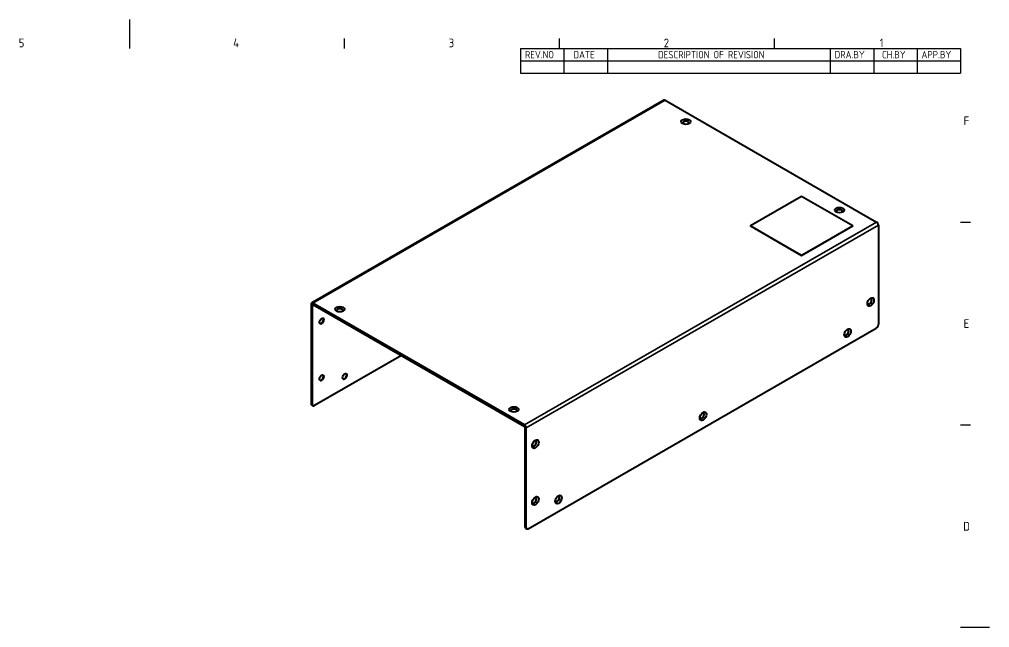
# Model space of a CAD drawing. Header units: millimetres. Extents: x 0 to 1188, y 0 to 840.
# Drawn here: x 518 to 1188, y 420 to 840 of the extents above; entities that cross this region are included whole.
import ezdxf

# ---------------------------------------------------------------- set-up
doc = ezdxf.new("R2010")
doc.units = ezdxf.units.MM
doc.header["$LTSCALE"] = 2
doc.layers.get('0').update_dxf_attribs({"color": 3, "lineweight": 25})
for name, color, linetype, lineweight in [('가시적인 것(ISO)', 3, 'Continuous', 40), ('가시적인 좁은 것(ISO)', 3, 'Continuous', 35), ('경계(ISO)', 7, 'Continuous', 25), ('기호(ISO)', 5, 'Continuous', 25)]:
    doc.layers.add(name, color=color, linetype=linetype, lineweight=lineweight)
doc.styles.add('ISO ProportionalPSTEK', font='isocp.shx')
doc.styles.add('문자 텍스트_PSTEK_POSCO', font='isocp.shx')

# ---------------------------------------------------------------- blocks, each defined once
blk = doc.blocks.new('경계 Default Border')
at = {"layer": '경계(ISO)'}
for p, q in [((371.25, 410), (371.25, 413.4)), ((445.5, 410), (445.5, 413.4)), ((519.75, 410), (519.75, 413.4)), ((584, 350), (587.4, 350)), ((584, 280), (587.4, 280))]:
    blk.add_line(p, q, dxfattribs=at)
at = {"layer": '경계(ISO)', "flags": 128}
for points in [[(297, 420), (297, 410)], [(594, 210), (584, 210)]]:
    blk.add_lwpolyline(points, dxfattribs=at)
at = {"layer": '경계(ISO)', "color": 2, "char_height": 3, "attachment_point": 7, "style": '문자 텍스트_PSTEK_POSCO'}
for s, insert in [('5', (258.71, 410.37)), ('4', (332.79, 410.4)), ('3', (407.21, 410.37)), ('2', (481.46, 410.37)), ('1', (556.04, 410.4)), ('F', (585.04, 383.5)), ('E', (585.04, 313.47)), ('D', (584.88, 243.47))]:
    blk.add_mtext(s, dxfattribs=dict(at, insert=insert))
blk = doc.blocks.new('리비전 내역')
at = {"layer": '기호(ISO)'}
for p, q in [((432, 410), (584, 410)), ((432, 410), (432, 405.72)), ((447, 410), (447, 405.72)), ((462, 410), (462, 405.72)), ((539, 410), (539, 405.72)), ((554, 410), (554, 405.72)), ((569, 410), (569, 405.72)), ((584, 410), (584, 405.72)), ((432, 405.72), (584, 405.72)), ((432, 405.72), (432, 401.44)), ((447, 405.72), (447, 401.44)), ((462, 405.72), (462, 401.44)), ((539, 405.72), (539, 401.44)), ((554, 405.72), (554, 401.44)), ((569, 405.72), (569, 401.44)), ((584, 405.72), (584, 401.44)), ((432, 401.44), (584, 401.44))]:
    blk.add_line(p, q, dxfattribs=at)
at = {"layer": '기호(ISO)', "color": 2, "char_height": 2.5, "attachment_point": 7, "style": 'ISO ProportionalPSTEK'}
for s, insert in [('REV.NO', (433.53, 406.58)), ('DATE', (450.31, 406.58)), ('DESCRIPTION OF REVISION', (479.51, 406.58)), ('DRA.BY', (540.48, 406.58)), ('CH.BY', (556.86, 406.58)), ('APP.BY', (570.48, 406.58))]:
    blk.add_mtext(s, dxfattribs=dict(at, insert=insert))

msp = doc.modelspace()

# ---------------------------------------------------------------- linework, layer by layer
at = {"layer": '가시적인 것(ISO)'}
for p, q in [((963.026, 784.246), (719.781, 644.171)), ((963.874, 784.163), (1109.963, 700.036)), ((1058.132, 717.709), (1022.776, 697.349)), ((1093.487, 697.349), (1058.132, 717.709)), ((1022.776, 697.308), (1022.776, 697.349)), ((1022.776, 697.349), (1058.132, 676.989)), ((1058.132, 676.948), (1022.776, 697.308)), ((1058.132, 676.989), (1093.487, 697.349)), ((1093.487, 697.308), (1058.132, 676.948)), ((1093.487, 697.308), (1093.487, 697.349)), ((1111.165, 697.954), (1111.165, 629.199)), ((1058.132, 676.948), (1058.132, 676.989)), ((719.427, 643.39), (719.427, 574.634)), ((866.718, 559.961), (720.63, 644.088)), ((720.276, 574.146), (720.276, 642.902)), ((720.63, 643.107), (866.718, 558.98)), ((869.334, 488.303), (1109.75, 626.749)), ((781.749, 607.911), (721.69, 573.325)), ((719.844, 573.716), (720.692, 573.227)), ((867.071, 558.368), (867.071, 489.612)), ((867.92, 489.123), (867.92, 557.879)), ((867.487, 488.693), (868.336, 488.205))]:
    msp.add_line(p, q, dxfattribs=at)
for centre, major_axis, ratio, start_param, end_param in [((963.874, 782.773), (-0.848, 1.473), 0.5780931, 5.4997209, 6.2831853), ((978.229, 768.483), (2.15, 0), 0.5758617, 5.7347068, 9.9732565), ((978.229, 768.401), (2.15, 0), 0.5758617, 0.0330221, 3.1085705), ((1084.295, 707.403), (2.15, 0), 0.5758617, 5.7347068, 9.9732565), ((1084.295, 707.321), (2.15, 0), 0.5758617, 0.0330221, 3.1085705), ((1109.963, 698.647), (-0.848, 1.473), 0.5780931, 3.9289245, 5.4997209), ((720.63, 642.698), (-0.848, 1.473), 0.5780931, 5.4997209, 7.0705172), ((1105.083, 645.314), (-1.073, -1.863), 0.5780931, 5.7261971, 9.9817661), ((1105.013, 645.355), (-1.073, -1.863), 0.5780931, 0.0328312, 3.1087615), ((720.63, 642.698), (-0.25, 0.433), 0.5780931, 5.4997209, 7.0705172), ((739.226, 638.994), (2.15, 0), 0.5758617, 5.7347068, 9.9732565), ((739.226, 638.913), (2.15, 0), 0.5758617, 0.0330221, 3.1085705), ((726.569, 631.809), (-1.073, -1.863), 0.5780931, 0.0328312, 3.1087615), ((725.791, 632.257), (1.622, 2.816), 0.5780931, 4.116134, 5.308644), ((1089.174, 623.889), (-1.073, -1.863), 0.5780931, 5.7261971, 9.9817661), ((1089.103, 623.93), (-1.073, -1.863), 0.5780931, 0.0328312, 3.1087615), ((1109.75, 628.384), (-0.998, -1.733), 0.5780931, 0.7834645, 2.3542608), ((726.569, 592.567), (-1.073, -1.863), 0.5780931, 0.0328312, 3.1087615), ((725.791, 593.015), (1.622, 2.816), 0.5780931, 4.116134, 5.308644), ((742.55, 593.513), (-1.073, -1.863), 0.5780931, 0.0328312, 3.1087615), ((741.772, 593.96), (1.622, 2.816), 0.5780931, 4.116134, 5.308644), ((720.842, 575.449), (-0.998, -1.733), 0.5780931, 5.4958534, 6.2831853), ((721.69, 574.96), (-0.998, -1.733), 0.5780931, 5.4958534, 7.0666498), ((859.435, 569.771), (2.15, 0), 0.5758617, 5.7347068, 9.9732565), ((859.435, 569.689), (2.15, 0), 0.5758617, 0.0330221, 3.1085705), ((989.33, 566.393), (-1.073, -1.863), 0.5780931, 5.7261971, 9.9817661), ((989.259, 566.434), (-1.073, -1.863), 0.5780931, 0.0328312, 3.1087615), ((866.718, 558.571), (0.848, -1.473), 0.5780931, 0.7873319, 2.3581282), ((866.718, 558.571), (-0.25, 0.433), 0.5780931, 3.9289245, 5.4997209), ((873.506, 547.194), (-1.073, -1.863), 0.5780931, 5.7261971, 9.9817661), ((873.435, 547.235), (-1.073, -1.863), 0.5780931, 0.0328312, 3.1087615), ((873.506, 507.952), (-1.073, -1.863), 0.5780931, 5.7261971, 9.9817661), ((873.435, 507.993), (-1.073, -1.863), 0.5780931, 0.0328312, 3.1087615), ((889.487, 508.897), (-1.073, -1.863), 0.5780931, 5.7261971, 9.9817661), ((889.416, 508.938), (-1.073, -1.863), 0.5780931, 0.0328312, 3.1087615), ((868.486, 490.426), (-0.998, -1.733), 0.5780931, 5.4958534, 6.2831853), ((869.334, 489.938), (-0.998, -1.733), 0.5780931, 5.4958534, 7.0666498)]:
    msp.add_ellipse(centre, major_axis=major_axis, ratio=ratio, start_param=start_param, end_param=end_param, dxfattribs=at)
for centre, major_axis, ratio in [((978.229, 769.382), (-3.25, 0), 0.5758617), ((1084.295, 708.303), (-3.25, 0), 0.5758617), ((1105.861, 644.867), (-1.622, -2.816), 0.5780931), ((739.226, 639.894), (-3.25, 0), 0.5758617), ((726.64, 631.769), (-1.073, -1.863), 0.5780931), ((1089.951, 623.441), (-1.622, -2.816), 0.5780931), ((726.64, 592.526), (-1.073, -1.863), 0.5780931), ((742.621, 593.472), (-1.073, -1.863), 0.5780931), ((859.435, 570.67), (-3.25, 0), 0.5758617), ((990.108, 565.945), (-1.622, -2.816), 0.5780931), ((874.284, 546.746), (-1.622, -2.816), 0.5780931), ((874.284, 507.504), (-1.622, -2.816), 0.5780931), ((890.264, 508.449), (-1.622, -2.816), 0.5780931)]:
    msp.add_ellipse(centre, major_axis=major_axis, ratio=ratio, dxfattribs=at)
at = {"layer": '가시적인 좁은 것(ISO)'}
for p, q in [((720.63, 644.088), (963.874, 784.163)), ((1109.963, 700.036), (866.718, 559.961)), ((867.92, 557.879), (1111.165, 697.954)), ((720.276, 642.902), (720.631, 643.106)), ((720.276, 574.146), (719.427, 574.634)), ((867.92, 489.123), (867.071, 489.612))]:
    msp.add_line(p, q, dxfattribs=at)

# ---------------------------------------------------------------- block references
at = {"xscale": 2, "yscale": 2, "zscale": 2}
msp.add_blockref('경계 Default Border', (0, 0), dxfattribs=at)
at = {"layer": '기호(ISO)', "xscale": 2, "yscale": 2, "zscale": 2}
msp.add_blockref('리비전 내역', (0, 0), dxfattribs=at)

doc.saveas('drawing.dxf')
